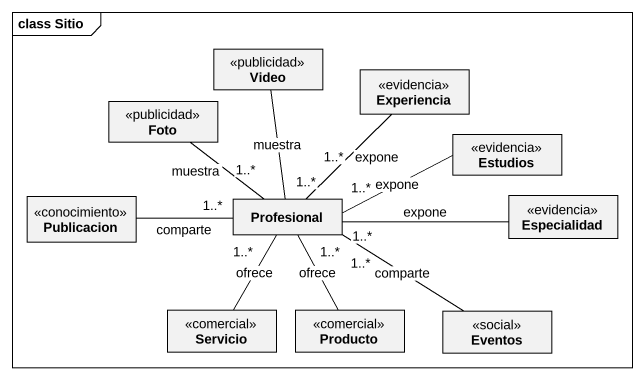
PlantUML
@startuml
mainframe class Sitio
hide circle
hide empty members
class Video <<publicidad>>
class Experiencia <<evidencia>>
class Foto <<publicidad>>
class Estudios <<evidencia>>
class Publicacion <<conocimiento>>
class Profesional
class Especialidad <<evidencia>>
class Servicio <<comercial>>
class Producto <<comercial>>
class Eventos <<social>>
Profesional "1..*" -up- Video : muestra
Profesional "1..*" -up- Experiencia : expone
Profesional "1..*" -up- Foto : muestra
Profesional "1..*" -right- Estudios : expone
Profesional "1..*" -left- Publicacion : comparte
Profesional "1..*" -right- Especialidad : expone
Profesional "1..*" -- Servicio : ofrece
Profesional "1..*" -- Producto : ofrece
Profesional "1..*" -right- Eventos : comparte
@enduml
